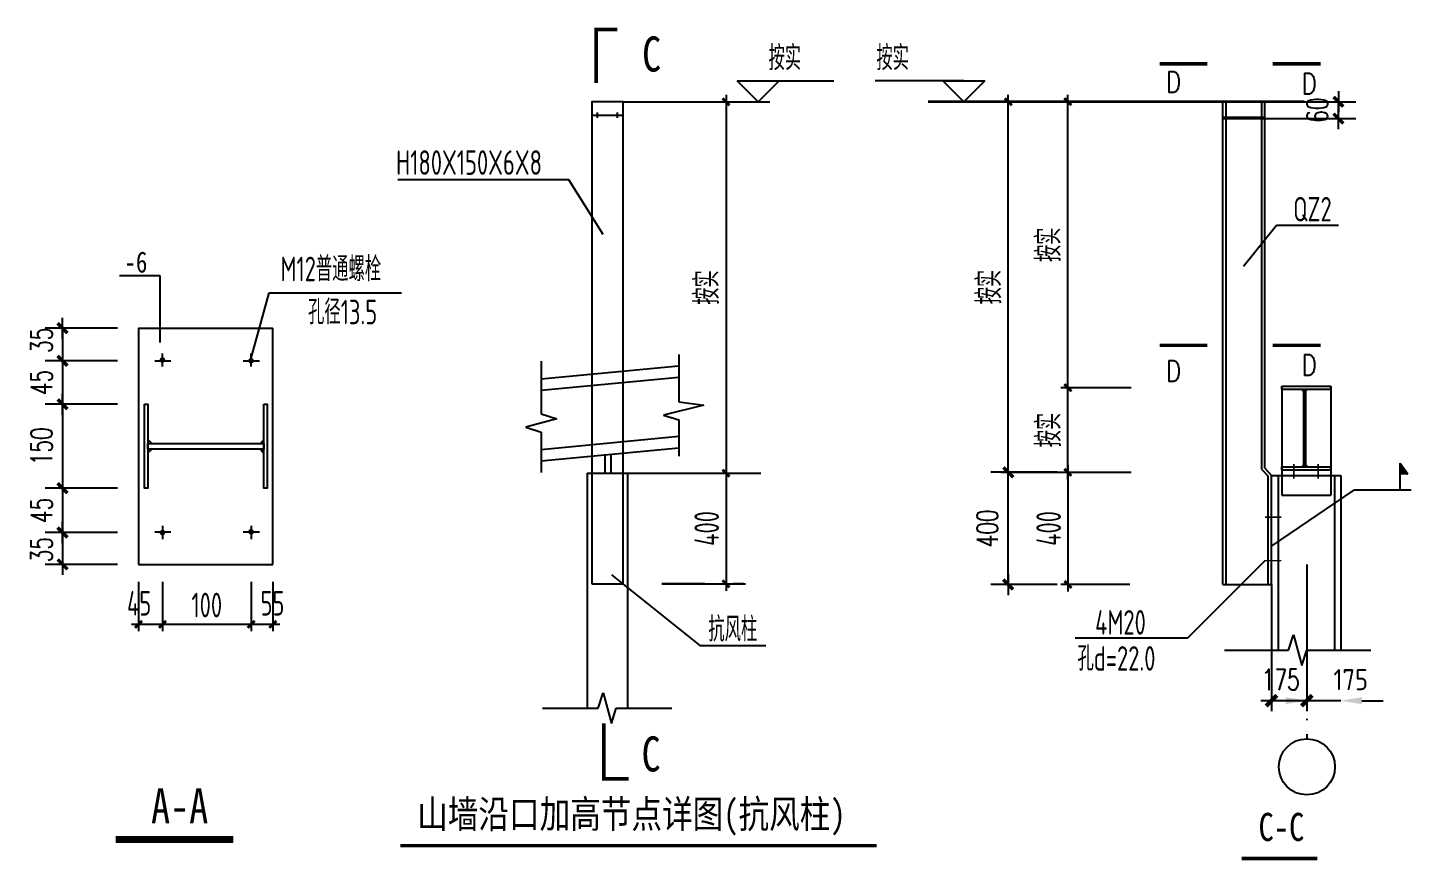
# Model space of a CAD drawing. Extents: x 14475413 to 15955882, y -732572 to -282951.
# Drawn here: x 15846484 to 15866215, y -508954 to -497082 of the extents above; entities that cross this region are included whole.
import ezdxf
from ezdxf.enums import TextEntityAlignment as Align

# ---------------------------------------------------------------- set-up
doc = ezdxf.new("R2010")
doc.units = 0
doc.header["$LTSCALE"] = 1000
doc.header["$MEASUREMENT"] = 0
doc.linetypes.add('DOTE', pattern=[2.42, 2, -0.2, 0.02, -0.2])
doc.layers.add('10', color=7, linetype='Continuous', lineweight=35)
for name, color, linetype in [('dim', 7, 'Continuous'), ('DOTE', 1, 'DOTE'), ('OTHER', 7, 'Continuous'), ('PUB_DIM', 3, 'Continuous'), ('PUB_TEXT', 7, 'Continuous'), ('TEXT', 7, 'Continuous'), ('水平支撑', 4, 'Continuous')]:
    doc.layers.add(name, color=color, linetype=linetype)
doc.styles.add('-宋体', font='', dxfattribs={"width": 0.8})
doc.styles.add('DIM_FONT', font='SIMPLEX', dxfattribs={"width": 0.7, "bigfont": 'GBCBIG'})
doc.styles.get("Standard").update_dxf_attribs({"font": 'gbenor.shx', "bigfont": 'gbcbig.shx'})
doc.styles.add('TSSD_Dimension', font='Tssdeng.shx', dxfattribs={"width": 0.7, "bigfont": 'hztxt.shx'})
doc.styles.add('TSSD_REIN', font='tssdeng.shx', dxfattribs={"width": 0.7, "bigfont": 'tssdchn.shx'})
doc.styles.get('-宋体').set_extended_font_data('SimSun')
doc.dimstyles.new('DIMA', dxfattribs={"dimtxt": 300, "dimasz": 150, "dimexe": 150, "dimexo": 100, "dimgap": 50, "dimtad": 1, "dimdec": 0, "dimzin": 0, "dimdsep": 46, "dimtxsty": 'DIM_FONT', "dimblk": 'ARCHTICK', "dimcen": 0.09, "dimdle": 150, "dimclrt": 3, "dimadec": 0, "dimazin": 0, "dimtfac": 1, "dimtdec": 0, "dimtmove": 2, "dimatfit": 3, "dimldrblk": 'ARCHTICK', "dimfxl": 0, "dimtolj": 1, "dimtzin": 0, "dimarcsym": 0})
doc.dimstyles.new('dimb', dxfattribs={"dimtxt": 300, "dimasz": 300, "dimexe": 250, "dimexo": 300, "dimgap": 150, "dimtad": 1, "dimdec": 0, "dimzin": 0, "dimdsep": 46, "dimtxsty": 'Standard', "dimcen": 0.09, "dimse1": 1, "dimse2": 1, "dimclrt": 7, "dimadec": 1, "dimazin": 0, "dimtfac": 1, "dimtdec": 0, "dimtix": 1, "dimtmove": 2, "dimatfit": 3, "dimfxl": 0, "dimtolj": 1, "dimtzin": 0, "dimarcsym": 0})
doc.dimstyles.new('dimn', dxfattribs={"dimtxt": 300, "dimasz": 1, "dimexe": 250, "dimexo": 300, "dimgap": 150, "dimtad": 1, "dimdec": 0, "dimzin": 0, "dimdsep": 46, "dimtxsty": 'DIM_FONT', "dimblk": '_DIMX', "dimcen": 0, "dimdle": 100, "dimclrt": 7, "dimadec": 1, "dimazin": 0, "dimtfac": 1, "dimtdec": 0, "dimtix": 1, "dimtmove": 2, "dimatfit": 3, "dimldrblk": 'ARCHTICK', "dimfxl": 0, "dimtolj": 1, "dimtzin": 0, "dimarcsym": 0})
doc.dimstyles.new('TSSD_100_100', dxfattribs={"dimtxt": 350, "dimasz": 100, "dimexe": 100, "dimexo": 250, "dimgap": 100, "dimtad": 1, "dimdec": 0, "dimzin": 0, "dimdsep": 46, "dimtxsty": 'TSSD_Dimension', "dimblk": 'ARCHTICK', "dimblk1": 'ARCHTICK', "dimblk2": 'ARCHTICK', "dimcen": 0, "dimdle": 100, "dimclrt": 7, "dimadec": 0, "dimazin": 0, "dimtfac": 1, "dimtdec": 0, "dimtix": 1, "dimtmove": 2, "dimatfit": 3, "dimldrblk": 'ARCHTICK', "dimfxl": 0, "dimtolj": 1, "dimtzin": 0, "dimarcsym": 0})
doc.dimstyles.new('TSSD_20_100', dxfattribs={"dimtxt": 350, "dimasz": 100, "dimexe": 100, "dimexo": 250, "dimgap": 100, "dimtad": 1, "dimdec": 0, "dimlfac": 0.2, "dimzin": 0, "dimdsep": 46, "dimtxsty": 'TSSD_Dimension', "dimblk": 'ARCHTICK', "dimblk1": 'ARCHTICK', "dimblk2": 'ARCHTICK', "dimcen": 0, "dimdle": 100, "dimclrt": 7, "dimadec": 0, "dimazin": 0, "dimtfac": 1, "dimtdec": 0, "dimtix": 1, "dimtmove": 2, "dimatfit": 3, "dimfxl": 0, "dimtolj": 1, "dimtzin": 0, "dimarcsym": 0})

# ---------------------------------------------------------------- blocks, each defined once
blk = doc.blocks.new('_ArchTick')
at = {"color": 0, "linetype": 'ByBlock', "const_width": 0.4}
blk.add_lwpolyline([(-0.5, -0.5), (0.5, 0.5)], dxfattribs=at)
blk = doc.blocks.new('*D460')
at = {"layer": 'Defpoints', "color": 0}
for p in [(15856442, -498140), (15856442, -503432), (15856442, -503432)]:
    blk.add_point(p, dxfattribs=at)
at = {"layer": 'PUB_DIM', "color": 0, "lineweight": -2}
for p, q in [((15856192, -498140), (15856342, -498140)), ((15856442, -498040), (15856442, -503532)), ((15856192, -503432), (15856342, -503432))]:
    blk.add_line(p, q, dxfattribs=at)
at = {"layer": 'PUB_DIM', "color": 0, "lineweight": -2, "xscale": 100, "yscale": 100, "zscale": 100}
for p, rotation in [((15856442, -498140), 90), ((15856442, -503432), 270)]:
    blk.add_blockref('_ArchTick', p, dxfattribs=dict(at, rotation=rotation))
at = {"layer": 'PUB_DIM', "color": 7, "insert": (15856167, -500786), "char_height": 350, "attachment_point": 5, "rotation": 90, "style": 'TSSD_Dimension'}
blk.add_mtext('\\A1;按实', dxfattribs=at)
blk = doc.blocks.new('*D461')
at = {"layer": 'Defpoints', "color": 0}
for p in [(15860468, -498138), (15862468, -498138), (15862468, -503422)]:
    blk.add_point(p, dxfattribs=at)
at = {"layer": 'PUB_DIM', "color": 0, "lineweight": -2}
for p, q in [((15862218, -498138), (15860368, -498138)), ((15860468, -503522), (15860468, -498038)), ((15862218, -503422), (15860368, -503422))]:
    blk.add_line(p, q, dxfattribs=at)
at = {"layer": 'PUB_DIM', "color": 0, "lineweight": -2, "xscale": 100, "yscale": 100, "zscale": 100}
for p, rotation in [((15860468, -498138), 90), ((15860468, -503422), 270)]:
    blk.add_blockref('_ArchTick', p, dxfattribs=dict(at, rotation=rotation))
at = {"layer": 'PUB_DIM', "color": 7, "insert": (15860193, -500780), "char_height": 350, "attachment_point": 5, "rotation": 90, "style": 'TSSD_Dimension'}
blk.add_mtext('\\A1;按实', dxfattribs=at)
blk = doc.blocks.new('*D462')
at = {"layer": 'Defpoints', "color": 0}
for p in [(15861316, -498138), (15861670, -498138), (15861670, -502216)]:
    blk.add_point(p, dxfattribs=at)
at = {"layer": 'PUB_DIM', "color": 0, "lineweight": -2}
for p, q in [((15861420, -498138), (15861216, -498138)), ((15861316, -502316), (15861316, -498038)), ((15861420, -502216), (15861216, -502216))]:
    blk.add_line(p, q, dxfattribs=at)
at = {"layer": 'PUB_DIM', "color": 0, "lineweight": -2, "xscale": 100, "yscale": 100, "zscale": 100}
for p, rotation in [((15861316, -498138), 90), ((15861316, -502216), 270)]:
    blk.add_blockref('_ArchTick', p, dxfattribs=dict(at, rotation=rotation))
at = {"layer": 'PUB_DIM', "color": 7, "insert": (15861041, -500177), "char_height": 350, "attachment_point": 5, "rotation": 90, "style": 'TSSD_Dimension'}
blk.add_mtext('\\A1;按实', dxfattribs=at)
blk = doc.blocks.new('*D463')
at = {"layer": 'Defpoints', "color": 0}
for p in [(15856442, -503432), (15856442, -505013), (15856442, -505013)]:
    blk.add_point(p, dxfattribs=at)
at = {"layer": 'PUB_DIM', "color": 0, "lineweight": -2}
for p, q in [((15856442, -503332), (15856442, -505113)), ((15856192, -503432), (15856342, -503432)), ((15856692, -505013), (15856542, -505013))]:
    blk.add_line(p, q, dxfattribs=at)
at = {"layer": 'PUB_DIM', "color": 0, "lineweight": -2, "xscale": 100, "yscale": 100, "zscale": 100}
for p, rotation in [((15856442, -503432), 90), ((15856442, -505013), 270)]:
    blk.add_blockref('_ArchTick', p, dxfattribs=dict(at, rotation=rotation))
at = {"layer": 'PUB_DIM', "color": 7, "insert": (15856167, -504222), "char_height": 350, "attachment_point": 5, "rotation": 90, "style": 'TSSD_Dimension'}
blk.add_mtext('\\A1;400', dxfattribs=at)
blk = doc.blocks.new('_DIMX')
blk.add_line((-150, 0), (150, 0))
at = {"const_width": 50}
blk.add_lwpolyline([(-70, -70), (70, 70)], dxfattribs=at)
blk = doc.blocks.new('*D465')
at = {"layer": 'Defpoints', "color": 0}
for p in [(15864725, -505382), (15865211, -505382), (15864725, -506678)]:
    blk.add_point(p, dxfattribs=at)
at = {"layer": 'PUB_DIM', "color": 0, "lineweight": -2}
for p, q in [((15864425, -506678), (15864125, -506678)), ((15865211, -506678), (15864725, -506678)), ((15865511, -506678), (15865811, -506678))]:
    blk.add_line(p, q, dxfattribs=at)
at = {"layer": 'PUB_DIM', "color": 0}
for points in [[(15864425, -506628), (15864425, -506728), (15864725, -506678)], [(15865511, -506628), (15865511, -506728), (15865211, -506678)]]:
    blk.add_solid(points, dxfattribs=at)
at = {"layer": 'PUB_DIM', "color": 7, "insert": (15865351, -506378), "char_height": 300, "attachment_point": 5}
blk.add_mtext('\\A1;175', dxfattribs=at)
blk = doc.blocks.new('*D466')
at = {"layer": 'Defpoints', "color": 0}
for p in [(15864221, -505382), (15864725, -505382), (15864221, -506678)]:
    blk.add_point(p, dxfattribs=at)
at = {"layer": 'PUB_DIM', "color": 0, "lineweight": -2}
for p, q in [((15864221, -505482), (15864221, -506828)), ((15864725, -505482), (15864725, -506828)), ((15864875, -506678), (15864071, -506678))]:
    blk.add_line(p, q, dxfattribs=at)
at = {"layer": 'PUB_DIM', "color": 0, "lineweight": -2, "xscale": 150, "yscale": 150, "zscale": 150, "rotation": 180}
blk.add_blockref('_ArchTick', (15864221, -506678), dxfattribs=at)
at = {"layer": 'PUB_DIM', "color": 0, "lineweight": -2, "xscale": 150, "yscale": 150, "zscale": 150}
blk.add_blockref('_ArchTick', (15864725, -506678), dxfattribs=at)
at = {"layer": 'PUB_DIM', "color": 3, "insert": (15864353, -506378), "char_height": 300, "attachment_point": 5, "style": 'DIM_FONT'}
blk.add_mtext('\\A1;175', dxfattribs=at)
blk = doc.blocks.new('*D468')
at = {"layer": 'Defpoints', "color": 0}
for p in [(15863661, -498138), (15865175, -498138), (15863661, -498378)]:
    blk.add_point(p, dxfattribs=at)
at = {"layer": 'PUB_DIM', "color": 0, "lineweight": -2}
for p, q in [((15863961, -498138), (15865425, -498138)), ((15865175, -498137), (15865175, -498136)), ((15865175, -498378), (15865175, -498138)), ((15863961, -498378), (15865425, -498378)), ((15865175, -498379), (15865175, -498380))]:
    blk.add_line(p, q, dxfattribs=at)
for p, rotation in [((15865175, -498138), 270), ((15865175, -498378), 90)]:
    blk.add_blockref('_DIMX', p, dxfattribs=dict(at, rotation=rotation))
at = {"layer": 'PUB_DIM', "color": 7, "insert": (15864875, -498258), "char_height": 300, "attachment_point": 5, "rotation": 90, "style": 'DIM_FONT'}
blk.add_mtext('\\A1;60', dxfattribs=at)
blk = doc.blocks.new('*D502')
at = {"layer": 'Defpoints', "color": 0}
for p in [(15848066, -502452), (15846981, -503649), (15848066, -503649)]:
    blk.add_point(p, dxfattribs=at)
at = {"layer": 'PUB_DIM', "color": 0, "lineweight": -2}
for p, q in [((15847766, -502452), (15846731, -502452)), ((15846981, -502453), (15846981, -503648)), ((15847766, -503649), (15846731, -503649))]:
    blk.add_line(p, q, dxfattribs=at)
for p, rotation in [((15846981, -502452), 90), ((15846981, -503649), 270)]:
    blk.add_blockref('_DIMX', p, dxfattribs=dict(at, rotation=rotation))
at = {"layer": 'PUB_DIM', "color": 7, "insert": (15846681, -503050), "char_height": 300, "attachment_point": 5, "rotation": 90, "style": 'DIM_FONT'}
blk.add_mtext('\\A1;150', dxfattribs=at)
blk = doc.blocks.new('*D503')
at = {"layer": 'Defpoints', "color": 0}
for p in [(15848066, -504280), (15846981, -504734), (15848066, -504734)]:
    blk.add_point(p, dxfattribs=at)
at = {"layer": 'PUB_DIM', "color": 0, "lineweight": -2}
for p, q in [((15847766, -504280), (15846731, -504280)), ((15846981, -504281), (15846981, -504733)), ((15847766, -504734), (15846731, -504734))]:
    blk.add_line(p, q, dxfattribs=at)
for p, rotation in [((15846981, -504280), 90), ((15846981, -504734), 270)]:
    blk.add_blockref('_DIMX', p, dxfattribs=dict(at, rotation=rotation))
at = {"layer": 'PUB_DIM', "color": 7, "insert": (15846681, -504526), "char_height": 300, "attachment_point": 5, "rotation": 90, "style": 'DIM_FONT'}
blk.add_mtext('\\A1;35', dxfattribs=at)
blk = doc.blocks.new('*D504')
at = {"layer": 'Defpoints', "color": 0}
for p in [(15849670, -504734), (15849978, -504734), (15849978, -505589)]:
    blk.add_point(p, dxfattribs=at)
at = {"layer": 'PUB_DIM', "color": 0, "lineweight": -2}
for p, q in [((15849670, -504984), (15849670, -505689)), ((15849978, -504984), (15849978, -505689)), ((15849570, -505589), (15850078, -505589))]:
    blk.add_line(p, q, dxfattribs=at)
at = {"layer": 'PUB_DIM', "color": 0, "lineweight": -2, "xscale": 100, "yscale": 100, "zscale": 100, "rotation": 180}
blk.add_blockref('_ArchTick', (15849670, -505589), dxfattribs=at)
at = {"layer": 'PUB_DIM', "color": 0, "lineweight": -2, "xscale": 100, "yscale": 100, "zscale": 100}
blk.add_blockref('_ArchTick', (15849978, -505589), dxfattribs=at)
at = {"layer": 'PUB_DIM', "color": 7, "insert": (15849975, -505289), "char_height": 350, "attachment_point": 5, "style": 'TSSD_Dimension'}
blk.add_mtext('\\A1;55', dxfattribs=at)
blk = doc.blocks.new('*D505')
at = {"layer": 'Defpoints', "color": 0}
for p in [(15848066, -504734), (15848406, -504734), (15848406, -505589)]:
    blk.add_point(p, dxfattribs=at)
at = {"layer": 'PUB_DIM', "color": 0, "lineweight": -2}
for p, q in [((15848066, -504984), (15848066, -505689)), ((15848406, -504984), (15848406, -505689)), ((15847966, -505589), (15848506, -505589))]:
    blk.add_line(p, q, dxfattribs=at)
at = {"layer": 'PUB_DIM', "color": 0, "lineweight": -2, "xscale": 100, "yscale": 100, "zscale": 100, "rotation": 180}
blk.add_blockref('_ArchTick', (15848066, -505589), dxfattribs=at)
at = {"layer": 'PUB_DIM', "color": 0, "lineweight": -2, "xscale": 100, "yscale": 100, "zscale": 100}
blk.add_blockref('_ArchTick', (15848406, -505589), dxfattribs=at)
at = {"layer": 'PUB_DIM', "color": 7, "insert": (15848073, -505289), "char_height": 350, "attachment_point": 5, "style": 'TSSD_Dimension'}
blk.add_mtext('\\A1;45', dxfattribs=at)
blk = doc.blocks.new('*D506')
at = {"layer": 'Defpoints', "color": 0}
for p in [(15848406, -504734), (15849670, -504734), (15849670, -505589)]:
    blk.add_point(p, dxfattribs=at)
at = {"layer": 'PUB_DIM', "color": 0, "lineweight": -2}
for p, q in [((15848406, -504984), (15848406, -505689)), ((15849670, -504984), (15849670, -505689)), ((15848306, -505589), (15849770, -505589))]:
    blk.add_line(p, q, dxfattribs=at)
at = {"layer": 'PUB_DIM', "color": 0, "lineweight": -2, "xscale": 100, "yscale": 100, "zscale": 100, "rotation": 180}
blk.add_blockref('_ArchTick', (15848406, -505589), dxfattribs=at)
at = {"layer": 'PUB_DIM', "color": 0, "lineweight": -2, "xscale": 100, "yscale": 100, "zscale": 100}
blk.add_blockref('_ArchTick', (15849670, -505589), dxfattribs=at)
at = {"layer": 'PUB_DIM', "color": 7, "insert": (15849038, -505314), "char_height": 350, "attachment_point": 5, "style": 'TSSD_Dimension'}
blk.add_mtext('\\A1;100', dxfattribs=at)
blk = doc.blocks.new('*D507')
at = {"layer": 'Defpoints', "color": 0}
for p in [(15848066, -503649), (15846981, -504280), (15848066, -504280)]:
    blk.add_point(p, dxfattribs=at)
at = {"layer": 'PUB_DIM', "color": 0, "lineweight": -2}
for p, q in [((15847766, -503649), (15846731, -503649)), ((15846981, -503648), (15846981, -503647)), ((15846981, -503649), (15846981, -504280)), ((15847766, -504280), (15846731, -504280)), ((15846981, -504281), (15846981, -504282))]:
    blk.add_line(p, q, dxfattribs=at)
for p, rotation in [((15846981, -503649), 270), ((15846981, -504280), 90)]:
    blk.add_blockref('_DIMX', p, dxfattribs=dict(at, rotation=rotation))
at = {"layer": 'PUB_DIM', "color": 7, "insert": (15846681, -503965), "char_height": 300, "attachment_point": 5, "rotation": 90, "style": 'DIM_FONT'}
blk.add_mtext('\\A1;45', dxfattribs=at)
blk = doc.blocks.new('*D508')
at = {"layer": 'Defpoints', "color": 0}
for p in [(15848066, -501831), (15846981, -502452), (15848066, -502452)]:
    blk.add_point(p, dxfattribs=at)
at = {"layer": 'PUB_DIM', "color": 0, "lineweight": -2}
for p, q in [((15847766, -501831), (15846731, -501831)), ((15846981, -501830), (15846981, -501829)), ((15846981, -501831), (15846981, -502452)), ((15847766, -502452), (15846731, -502452)), ((15846981, -502453), (15846981, -502454))]:
    blk.add_line(p, q, dxfattribs=at)
for p, rotation in [((15846981, -501831), 270), ((15846981, -502452), 90)]:
    blk.add_blockref('_DIMX', p, dxfattribs=dict(at, rotation=rotation))
at = {"layer": 'PUB_DIM', "color": 7, "insert": (15846681, -502141), "char_height": 300, "attachment_point": 5, "rotation": 90, "style": 'DIM_FONT'}
blk.add_mtext('\\A1;45', dxfattribs=at)
blk = doc.blocks.new('*D509')
at = {"layer": 'Defpoints', "color": 0}
for p in [(15848066, -501367), (15846981, -501831), (15848066, -501831)]:
    blk.add_point(p, dxfattribs=at)
at = {"layer": 'PUB_DIM', "color": 0, "lineweight": -2}
for p, q in [((15847766, -501367), (15846731, -501367)), ((15846981, -501368), (15846981, -501830)), ((15847766, -501831), (15846731, -501831))]:
    blk.add_line(p, q, dxfattribs=at)
for p, rotation in [((15846981, -501367), 90), ((15846981, -501831), 270)]:
    blk.add_blockref('_DIMX', p, dxfattribs=dict(at, rotation=rotation))
at = {"layer": 'PUB_DIM', "color": 7, "insert": (15846681, -501539), "char_height": 300, "attachment_point": 5, "rotation": 90, "style": 'DIM_FONT'}
blk.add_mtext('\\A1;35', dxfattribs=at)
blk = doc.blocks.new('*D510')
at = {"layer": 'Defpoints', "color": 0}
for p in [(15861318, -502216), (15862468, -502216), (15862468, -503422)]:
    blk.add_point(p, dxfattribs=at)
at = {"layer": 'dim', "color": 0, "lineweight": -2}
for p, q in [((15861318, -503522), (15861318, -502116)), ((15862218, -502216), (15861218, -502216)), ((15862218, -503422), (15861218, -503422))]:
    blk.add_line(p, q, dxfattribs=at)
at = {"layer": 'dim', "color": 0, "lineweight": -2, "xscale": 100, "yscale": 100, "zscale": 100}
for p, rotation in [((15861318, -502216), 90), ((15861318, -503422), 270)]:
    blk.add_blockref('_ArchTick', p, dxfattribs=dict(at, rotation=rotation))
at = {"layer": 'dim', "color": 7, "insert": (15861043, -502819), "char_height": 350, "attachment_point": 5, "rotation": 90, "style": 'TSSD_Dimension'}
blk.add_mtext('\\A1;按实', dxfattribs=at)
blk = doc.blocks.new('*D511')
at = {"layer": 'Defpoints', "color": 0}
for p in [(15862451, -503422), (15861318, -505022), (15862451, -505022)]:
    blk.add_point(p, dxfattribs=at)
at = {"layer": 'dim', "color": 0, "lineweight": -2}
for p, q in [((15861318, -503322), (15861318, -505122)), ((15862201, -503422), (15861218, -503422)), ((15862201, -505022), (15861218, -505022))]:
    blk.add_line(p, q, dxfattribs=at)
at = {"layer": 'dim', "color": 0, "lineweight": -2, "xscale": 100, "yscale": 100, "zscale": 100}
for p, rotation in [((15861318, -503422), 90), ((15861318, -505022), 270)]:
    blk.add_blockref('_ArchTick', p, dxfattribs=dict(at, rotation=rotation))
at = {"layer": 'dim', "color": 7, "insert": (15861043, -504222), "char_height": 350, "attachment_point": 5, "rotation": 90, "style": 'TSSD_Dimension'}
blk.add_mtext('\\A1;400', dxfattribs=at)

msp = doc.modelspace()

# ---------------------------------------------------------------- hatches: boundary and pattern name
at = {"layer": 'PUB_TEXT'}
h = msp.add_hatch(dxfattribs=at)
h.set_pattern_fill('ANSI31', color=256, style=0)
h.set_pattern_definition([(45, (15821086.66768, -624162.57114), (-0.08838834765, 0.08838834765), [])])
h.paths.add_polyline_path([(15866054.7, -503442.6), (15866162.7, -503442.6), (15866054.7, -503292.6)])

# ---------------------------------------------------------------- linework, layer by layer
for points, const_width in [([(15864538.3, -503302), (15864538.3, -503511.8)], 26), ([(15864885.6, -503302), (15864885.6, -503511.8)], 25)]:
    msp.add_lwpolyline(points, dxfattribs=dict(const_width=const_width))
at = {"layer": '10'}
for p, q in [((15864686.1, -498138, 400), (15859325.4, -498138, 400)), ((15864125.1, -498368.4, 400), (15863525.1, -498368.4, 400)), ((15864125.1, -498378, 400), (15863525.1, -498378, 400))]:
    msp.add_line(p, q, dxfattribs=at)
at = {"layer": 'DOTE'}
msp.add_line((15864725.4, -504734.3), (15864725.4, -507221.1), dxfattribs=at)
at = {"layer": 'OTHER'}
for p, q in [((15855771.1, -501740), (15855771.1, -502414.6)), ((15853808.2, -501835.7), (15853808.2, -502589.7)), ((15856126.6, -502462.1), (15855551.1, -502604.6)), ((15855771.1, -502414.6), (15856126.6, -502462.1)), ((15854028.2, -502659.7), (15853588.2, -502779.7)), ((15853808.2, -502589.7), (15854028.2, -502659.7)), ((15855551.1, -502604.6), (15855771.1, -502674.6)), ((15855771.1, -502674.6), (15855771.1, -503191.3)), ((15853588.2, -502779.7), (15853808.2, -502849.7)), ((15853808.2, -502849.7), (15853808.2, -503423.4)), ((15864464.9, -505958.2), (15864534.9, -505738.2)), ((15864534.9, -505738.2), (15864654.9, -506178.2)), ((15863552.7, -505958.2), (15864464.9, -505958.2)), ((15864654.9, -506178.2), (15864724.9, -505958.2)), ((15864724.9, -505958.2), (15865637.1, -505958.2)), ((15854618.1, -506785.5), (15854688.1, -506565.5)), ((15854688.1, -506565.5), (15854808.1, -507005.5)), ((15853827.3, -506785.5), (15854618.1, -506785.5)), ((15854808.1, -507005.5), (15854878.1, -506785.5)), ((15854878.1, -506785.5), (15855668.8, -506785.5))]:
    msp.add_line(p, q, dxfattribs=at)
at = {"layer": 'PUB_DIM'}
for p, q in [((15856601.8, -497840.4), (15857201.8, -497840.4)), ((15856901.8, -498140.4), (15856601.8, -497840.4)), ((15856901.8, -497840.4), (15857981.8, -497840.4)), ((15857201.8, -497840.4), (15856901.8, -498140.4)), ((15859833.5, -497838), (15858570.7, -497838)), ((15859533.5, -497838), (15860133.5, -497838)), ((15859833.5, -498138), (15859533.5, -497838)), ((15860133.5, -497838), (15859833.5, -498138)), ((15855528.3, -505012.5), (15856719.2, -505012.5)), ((15856142.3, -505012.5), (15855528.3, -505012.5))]:
    msp.add_line(p, q, dxfattribs=at)
at = {"layer": 'PUB_DIM', "const_width": 50}
for points in [[(15862628.3, -497598.2), (15863303.7, -497598.2)], [(15864921.3, -497598.2), (15864235.4, -497598.2)], [(15862628.3, -501610.8), (15863303.7, -501610.8)], [(15864921.3, -501610.8), (15864235.4, -501610.8)]]:
    msp.add_lwpolyline(points, dxfattribs=at)
at = {"layer": 'PUB_TEXT'}
for p, q in [((15866054.7, -503672.6), (15866054.7, -503292.6)), ((15866054.7, -503292.6), (15866162.7, -503442.6)), ((15866162.7, -503442.6), (15866054.7, -503442.6)), ((15864222.7, -504473.6), (15865403.7, -503672.6)), ((15865403.7, -503672.6), (15866214.7, -503672.6)), ((15864129.3, -504679.8), (15863022.7, -505787.6)), ((15863022.7, -505787.6), (15861423.2, -505787.6))]:
    msp.add_line(p, q, dxfattribs=at)
at = {"layer": '水平支撑'}
for p, q in [((15854977.5, -498140.4), (15857067.8, -498140.4)), ((15863525.1, -503431.7), (15863525.1, -498138)), ((15863575.6, -503423.7), (15863575.6, -498138)), ((15864083, -503381.8), (15864083, -498138)), ((15864125.1, -503361.7), (15864125.1, -498138)), ((15854530.8, -498331.2), (15854977.5, -498331.2)), ((15854604.4, -498290.6), (15854604.4, -498368.7)), ((15854892, -498290.6), (15854892, -498368.7)), ((15854202.2, -499249.5), (15851762.4, -499249.5)), ((15854688.1, -500032.4), (15854202.2, -499249.5)), ((15863819.5, -500481.3), (15864293.6, -499897)), ((15864293.6, -499897), (15865178.4, -499897)), ((15848373, -500618.1), (15847791.2, -500618.1)), ((15848373, -501568.6), (15848373, -500618.1)), ((15849659.5, -501828.6), (15849926.5, -500864.4)), ((15849926.5, -500864.4), (15851815.8, -500864.4)), ((15848066.2, -501366.7), (15849978.4, -501366.7)), ((15848066.2, -501366.7), (15848066.2, -504734.1)), ((15849978.4, -504734.1), (15849978.4, -501366.7)), ((15848405.9, -501914.2), (15848405.9, -501726.8)), ((15849669.7, -501914.2), (15849669.7, -501726.8)), ((15848295.3, -501830.9), (15848527.1, -501830.9)), ((15849559.1, -501830.9), (15849790.9, -501830.9)), ((15853808.2, -502089.3), (15855764, -501904.6)), ((15853808.2, -502251.8), (15855771.1, -502066.3)), ((15864367, -502194.6), (15865066.4, -502194.6)), ((15864367, -502237.5), (15864367, -502194.6)), ((15864367, -502216), (15864367, -503748.5)), ((15864367, -502237.5), (15865066.4, -502237.5)), ((15864651.9, -502237.5), (15864677.2, -502266)), ((15864677.2, -502237.5), (15864677.2, -503345.1)), ((15864707.2, -502237.5), (15864707.2, -503345.1)), ((15864707.2, -502263.4), (15864734.1, -502237.5)), ((15865066.4, -502194.6), (15865066.4, -503748.5)), ((15865066.4, -502237.5), (15865066.4, -502194.6)), ((15853808.2, -503094.1), (15855771.1, -502908.6)), ((15848199.2, -502955.6), (15848255.9, -503011)), ((15848199.2, -503145.2), (15848255.9, -503089.9)), ((15849802.7, -503011), (15849852, -502952.5)), ((15849802.7, -503089.9), (15849852, -503148.4)), ((15853808.2, -503256.4), (15855771.1, -503071)), ((15854712.6, -503163.9), (15854712.6, -503431.6)), ((15854799.8, -503163.9), (15854799.8, -503431.6)), ((15864651.9, -503345.1), (15864677.2, -503316.6)), ((15864707.2, -503319.2), (15864734.1, -503345.1)), ((15854460.4, -503431.6), (15854460.4, -506785.5)), ((15854460.4, -503431.6), (15855035.7, -503431.6)), ((15855035.7, -503431.6), (15855035.7, -506785.5)), ((15855035.7, -503431.6), (15856939.5, -503431.6)), ((15863525.1, -505021.6), (15863525.1, -503431.7)), ((15863575.6, -505021.6), (15863575.6, -503423.7)), ((15864083, -503381.8), (15864170.9, -503477.1)), ((15864125.1, -503361.7), (15864221.4, -503469.1)), ((15864170.9, -505021.6), (15864170.9, -503477.1)), ((15864221.4, -505021.6), (15864221.4, -503469.1)), ((15864221.4, -503469.1), (15865211.3, -503469.1)), ((15864314.2, -503469.1), (15864314.2, -505958.2)), ((15864367, -503345.1), (15865066.4, -503345.1)), ((15864367, -503388), (15864367, -503345.1)), ((15864367, -503388), (15865066.4, -503388)), ((15865066.4, -503388), (15865066.4, -503345.1)), ((15865118.5, -503469.1), (15865118.5, -505971.4)), ((15865211.3, -503469.1), (15865211.3, -505971.4)), ((15864367, -503748.5), (15865066.4, -503748.5)), ((15848295.3, -504269.9), (15848527.1, -504269.9)), ((15848405.9, -504186.7), (15848405.9, -504374)), ((15848405.9, -504186.7), (15848405.9, -504374)), ((15849559.1, -504269.9), (15849790.9, -504269.9)), ((15849669.7, -504186.7), (15849669.7, -504374)), ((15849669.7, -504186.7), (15849669.7, -504374)), ((15848066.2, -504734.1), (15849978.4, -504734.1)), ((15854811.5, -504881.6), (15856068.1, -505891.3)), ((15863525.1, -505021.6, 400), (15864221.4, -505021.6)), ((15864221.4, -505021.6), (15864221.4, -505958.2)), ((15856068.1, -505891.3), (15857010.9, -505891.3))]:
    msp.add_line(p, q, dxfattribs=at)
for points, const_width in [([(15854890.6, -497106.9), (15854590.2, -497106.9), (15854590.2, -497871)], 50), ([(15864129.3, -504061.2), (15864359.1, -504061.2)], 20), ([(15864129.3, -504679.8), (15864359.1, -504679.8)], 20), ([(15854699.4, -506999.4), (15854699.4, -507790.9), (15855054.4, -507790.9)], 50), ([(15847739.9, -508659.4), (15849414.9, -508659.4)], 100), ([(15851796.9, -508745.1), (15858588.2, -508745.1)], 50), ([(15863794.4, -508929), (15864874.2, -508929)], 50)]:
    msp.add_lwpolyline(points, dxfattribs=dict(at, const_width=const_width))
for points in [[(15854530.8, -505012.5), (15854977.5, -505012.5), (15854977.5, -498140.4), (15854530.8, -498140.4)], [(15848149.8, -502451.7), (15848199.2, -502451.7), (15848199.2, -503649.2), (15848149.8, -503649.2)], [(15849852, -502451.7), (15849901.4, -502451.7), (15849901.4, -503649.2), (15849852, -503649.2)], [(15848199.2, -503011), (15849852, -503011), (15849852, -503089.9), (15848199.2, -503089.9)]]:
    msp.add_lwpolyline(points, close=True, dxfattribs=at)
at = {"layer": '水平支撑', "const_width": 39.8}
for points in [[(15848385.7, -501820.5, 1), (15848426, -501820.5, 1)], [(15849649.5, -501830.9, 1), (15849689.8, -501830.9, 1)], [(15848385.7, -504280.3, -1), (15848426, -504280.3, -1)], [(15848385.7, -504280.3, -1), (15848426, -504280.3, -1)], [(15849649.5, -504269.9, -1), (15849689.8, -504269.9, -1)], [(15849649.5, -504269.9, -1), (15849689.8, -504269.9, -1)]]:
    msp.add_lwpolyline(points, format="xyb", close=True, dxfattribs=at)
at = {"layer": '水平支撑'}
msp.add_circle((15864725.4, -507621.1), 400, dxfattribs=at)

# ---------------------------------------------------------------- texts
at = {"layer": 'PUB_DIM', "style": 'DIM_FONT', "width": 0.8}
for p in [(15862823.6, -497857.5), (15864757.4, -497878.4), (15864757.4, -501891), (15862823.6, -501975.9)]:
    msp.add_text('D', height=300, dxfattribs=at).set_placement(p, align=Align.MIDDLE)
at = {"layer": 'PUB_TEXT'}
for s, height, style, width, p in [('C', 500, '-宋体', 0.8, (15855245.5, -497707.3)), ('H180X150X6X8', 350, 'TSSD_REIN', 0.7, (15851736.8, -499180.1)), ('QZ2', 350, 'TSSD_REIN', 0.7, (15864530.6, -499844.9)), ('-6', 300, '-宋体', 0.8, (15847863.9, -500573.4)), ('孔径13.5', 350, 'TSSD_REIN', 0.7, (15850482.1, -501311.4)), ('抗风柱', 350, 'TSSD_REIN', 0.7, (15856190, -505833.9)), ('4M20', 350, 'TSSD_REIN', 0.7, (15861705.4, -505736.2)), ('孔d=22.0', 350, 'TSSD_REIN', 0.7, (15861453.9, -506249.9)), ('C', 500, '-宋体', 0.8, (15855237.5, -507687)), ('A-A', 500, '-宋体', 0.8, (15848242.9, -508427.6)), ('山墙沿口加高节点详图(抗风柱)', 400, '-宋体', 0.8, (15852038.1, -508493.7)), ('C-C', 400, '-宋体', 0.8, (15864035.6, -508677.6))]:
    msp.add_text(s, height=height, dxfattribs=dict(at, style=style, width=width)).set_placement(p)
at = {"layer": 'PUB_TEXT', "style": 'TSSD_REIN', "width": 0.7}
msp.add_text('M12普通螺栓', height=350, dxfattribs=at).set_placement((15850089.1, -500802.1), align=Align.BOTTOM_LEFT)
at = {"layer": 'TEXT', "style": 'TSSD_REIN', "width": 0.7}
for p in [(15857048.6, -497792.7), (15858585.5, -497792.7)]:
    msp.add_text('按实', height=350, dxfattribs=at).set_placement(p, align=Align.BOTTOM_LEFT)

# ---------------------------------------------------------------- dimensions: what is measured, and where the dimension line sits
at = {"layer": 'dim'}
for base, p1, p2, text, picture, middle in [((15861317.7, -502216), (15862467.7, -503421.6), (15862467.7, -502216), '按实', '*D510', (15861042.7, -502818.8)), ((15861317.7, -505021.6), (15862451.4, -503421.6), (15862451.4, -505021.6), '400', '*D511', (15861042.7, -504221.6))]:
    dim = msp.add_linear_dim(base=base, p1=p1, p2=p2, angle=90, text=text, dimstyle='TSSD_100_100', dxfattribs=at)
    dim.commit()
    dim.dimension.update_dxf_attribs({"geometry": picture, "text_midpoint": middle})
at = {"layer": 'PUB_DIM'}
for p1, p2, distance, text, dimstyle, picture, middle in [((15863660.7, -498378), (15863660.7, -498138), -1514, '60', 'dimn', '*D468', (15864874.7, -498258)), ((15856442.3, -498140.4), (15856442.3, -503431.6), 0, '按实', 'TSSD_20_100', '*D460', (15856167.3, -500786)), ((15862467.7, -503421.6), (15862467.7, -498138), 2000, '按实', 'TSSD_20_100', '*D461', (15860192.7, -500779.8)), ((15861669.6, -502216), (15861669.6, -498138), 353.8, '按实', 'TSSD_20_100', '*D462', (15861040.8, -500177)), ((15848066.2, -501830.9), (15848066.2, -502451.7), -1085.4, '45', 'dimn', '*D508', (15846680.7, -502141.3)), ((15848066.2, -502451.7), (15848066.2, -503649.2), -1085.4, '150', 'dimn', '*D502', (15846680.7, -503050.4)), ((15856442.3, -503431.6), (15856442.3, -505012.5), 0, '400', 'TSSD_20_100', '*D463', (15856167.3, -504222.1)), ((15848066.2, -503649.2), (15848066.2, -504280.3), -1085.4, '45', 'dimn', '*D507', (15846680.7, -503964.8)), ((15848405.9, -504734.1), (15849669.7, -504734.1), -855.3, '100', 'TSSD_20_100', '*D506', (15849037.8, -505314.5))]:
    dim = msp.add_aligned_dim(p1=p1, p2=p2, distance=distance, text=text, dimstyle=dimstyle, dxfattribs=at)
    dim.commit()
    dim.dimension.update_dxf_attribs({"geometry": picture, "text_midpoint": middle})
for base, p1, p2, angle, text, dimstyle, picture, middle in [((15846980.7, -501830.9), (15848066.2, -501366.7), (15848066.2, -501830.9), 270, '35', 'dimn', '*D509', (15846680.7, -501538.8)), ((15846980.7, -504734.1), (15848066.2, -504280.3), (15848066.2, -504734.1), 270, '35', 'dimn', '*D503', (15846680.7, -504526.1)), ((15848405.9, -505589.5), (15848066.2, -504734.1), (15848405.9, -504734.1), 0, '45', 'TSSD_20_100', '*D505', (15848073.2, -505289.5)), ((15849978.4, -505589.5), (15849669.7, -504734.1), (15849978.4, -504734.1), 0, '55', 'TSSD_20_100', '*D504', (15849974.7, -505289.5)), ((15864221.4, -506678.1), (15864725.4, -505382.3), (15864221.4, -505382.3), 180, '175', 'DIMA', '*D466', (15864353.3, -506378.1)), ((15864725.4, -506678.1), (15865211.3, -505382.3), (15864725.4, -505382.3), 180, '175', 'dimb', '*D465', (15865350.6, -506378.1))]:
    dim = msp.add_linear_dim(base=base, p1=p1, p2=p2, angle=angle, text=text, dimstyle=dimstyle, dxfattribs=at)
    dim.commit()
    dim.dimension.update_dxf_attribs({"geometry": picture, "text_midpoint": middle, "dimtype": 161})
msp.add_aligned_dim(p1=(15861466.7, -505021.6), p2=(15861466.7, -503421.6), distance=1000, text='400', dimstyle='dimn', dxfattribs=at).render()

doc.saveas('drawing.dxf')
